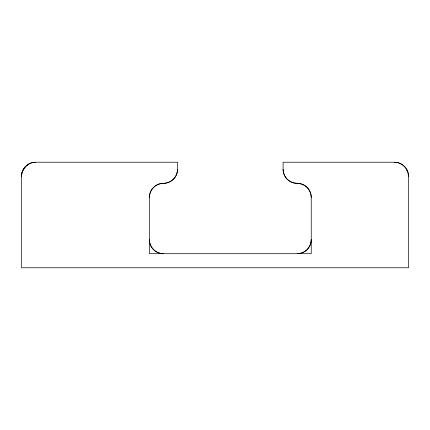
<?xml version="1.0" encoding="UTF-8"?>
<svg xmlns="http://www.w3.org/2000/svg" width="430" height="430" viewBox="0 0 430 430"><rect width="100%" height="100%" fill="white"/><g stroke="black" fill="none" stroke-linecap="round" stroke-linejoin="round"><path stroke-width="0.64" d="M21.978 172.656L21.5 176.3L21.5 267.772L408.5 267.772L408.5 176.3C408.548 168.77 401.959 162.18 394.428 162.228L283.085 162.228L283.085 169.264A14.072 14.072 0 0 0 297.162 183.336A14.072 14.072 0 0 1 311.234 197.408L311.234 253.7L149.398 253.7L149.398 197.408A14.072 14.072 0 0 1 163.47 183.336A14.072 14.072 0 0 0 177.542 169.264L177.542 162.228L35.572 162.228C28.041 162.18 21.452 168.77 21.5 176.3A14.072 14.072 0 0 1 35.572 162.228M23.155 170.468L23.387 169.264L25.257 167.388M26.665 165.985L28.536 164.115M406.613 169.264L407.108 171.081M394.428 162.228A14.072 14.072 0 0 1 408.5 176.3M149.377 197.408A14.109 14.04 -90 0 1 163.47 183.357M177.563 169.264A14.109 14.04 -90 0 1 163.47 183.314M297.162 183.357A14.109 14.04 -90 0 1 311.255 197.408M297.162 183.314A14.109 14.04 -90 0 1 283.069 169.264M311.234 239.628A14.072 14.072 0 0 1 297.162 253.7A14.109 14.04 -90 0 0 311.255 239.628M149.398 239.628A14.072 14.072 0 0 0 163.47 253.7A14.109 14.04 -90 0 1 149.377 239.628"/></g></svg>
